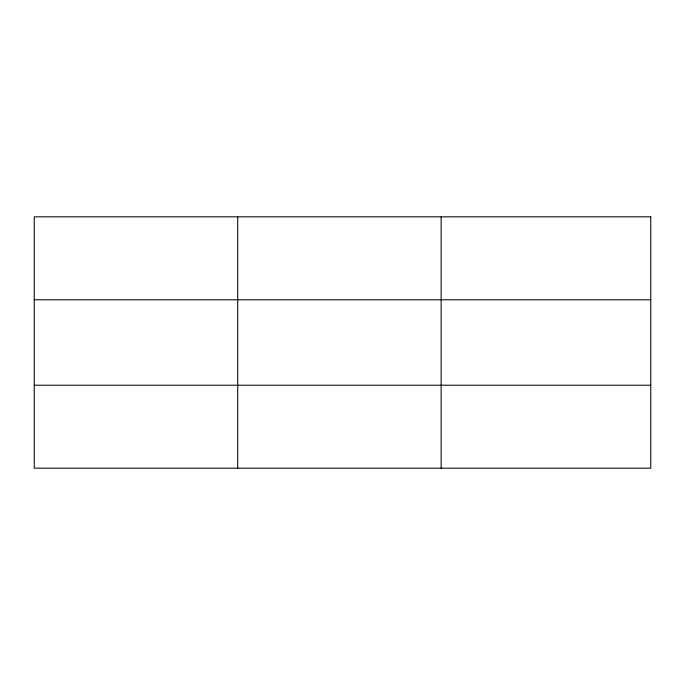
<?xml version="1.0" encoding="UTF-8"?>
<svg xmlns="http://www.w3.org/2000/svg" width="685" height="685" viewBox="0 0 685 685"><rect width="100%" height="100%" fill="white"/><g stroke="black" fill="none" stroke-linecap="round" stroke-linejoin="round"><path stroke-width="1.03" d="M237.695 468.172L237.695 216.828M441.14 468.172L441.14 216.828M34.25 299.773L650.75 299.773M34.25 385.227L650.75 385.227M650.75 216.828L34.25 216.828L34.25 468.172L650.75 468.172L650.75 216.828"/></g></svg>
